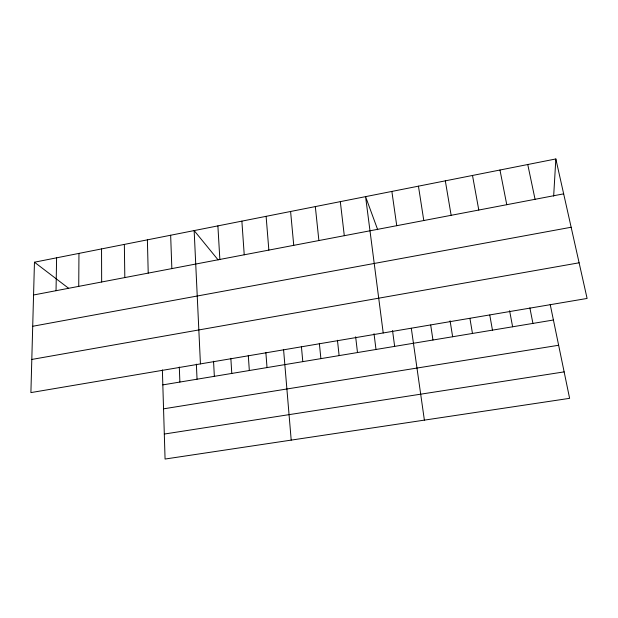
<?xml version="1.0" encoding="UTF-8"?>
<svg xmlns="http://www.w3.org/2000/svg" width="618" height="618" viewBox="0 0 618 618"><rect width="100%" height="100%" fill="white"/><g stroke="black" fill="none" stroke-linecap="round" stroke-linejoin="round"><path stroke-width="0.93" d="M78.733 286.366L78.957 253.395M56.037 290.699L56.601 257.83M34.461 262.21L30.9 392.6L587.1 298.448L555.845 158.957L34.461 262.21L68.59 288.258M553.658 196.122L555.845 158.957M33.565 294.987L563.662 193.843M32.708 326.273L571.148 227.246M31.804 359.444L579.112 262.797M162.828 384.89L553.419 320.008M163.554 408.838L558.633 345.261M164.318 434.045L564.141 371.881M218.115 259.908L194.152 230.584L200.433 363.902M377.683 229.687L365.57 196.64L383.214 332.963M527.757 164.519L535.057 199.297M550.19 304.404L569.611 398.332L165.068 459.043L162.372 369.904M529.865 307.849L532.932 323.407M499.97 170.02L506.768 204.697M509.595 310.707L512.616 326.783M472.5 175.466L478.795 210.035M489.765 315.041L492.461 330.136M469.919 318.394L472.469 333.45M445.323 180.842L451.14 215.311M450.082 320.788L452.639 336.748M418.448 186.165L423.786 220.533M430.7 325.037L432.963 340.016M391.866 191.433L396.741 225.694M411.318 328.312L424.381 420.124M392.53 330.537L394.647 346.381M374.021 333.674L375.999 349.479M340.317 201.638L344.303 235.697M355.644 336.787L357.49 352.554M337.451 340.255L339.12 355.605M315.319 206.59L318.888 240.549M319.351 343.322L320.889 358.633M290.591 211.487L293.743 245.346M301.391 346.366L302.797 361.638M283.554 349.386L291.202 440.116M266.111 216.339L268.853 250.097M265.856 352.384L267.022 367.579M241.877 221.136L244.226 254.794M248.289 355.358L249.332 370.522M230.854 358.309L231.773 373.434M217.891 225.887L219.853 259.444M213.55 361.236L214.346 376.331M196.362 364.149L197.049 379.205M179.305 367.038L179.877 382.055M170.653 235.242L171.85 268.606M147.385 239.846L148.22 273.11M124.349 244.411L124.821 277.575M101.545 248.923L101.661 281.993"/></g></svg>
